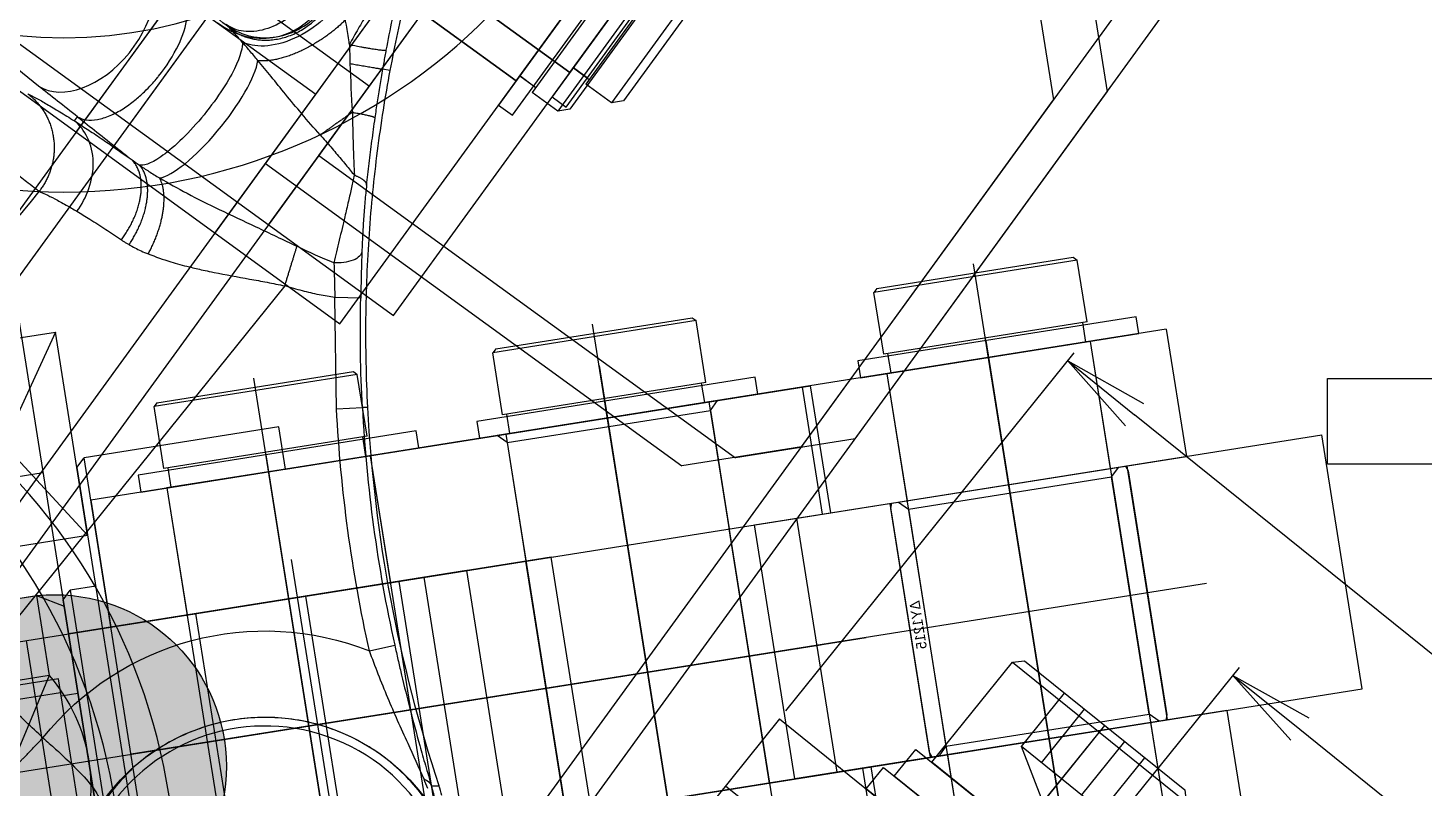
# Model space of a CAD drawing. Header units: millimetres. Extents: x 10462777 to 22643323, y 453826 to 1389191.
# Drawn here: x 11278740.5 to 11278821.9, y 585169.5 to 585213.9 of the extents above; entities that cross this region are included whole.
import ezdxf
from ezdxf.enums import TextEntityAlignment as Align

# ---------------------------------------------------------------- set-up
doc = ezdxf.new("R2010")
doc.units = ezdxf.units.MM
doc.header["$LTSCALE"] = 200
doc.header["$MEASUREMENT"] = 0
doc.header["$PDMODE"] = 35
doc.header["$PDSIZE"] = -5
for name, pattern in [('CENTER', [2, 1.25, -0.25, 0.25, -0.25]), ('HIDDEN', [3.75, 2.5, -1.25]), ('PHANTOM', [2.5, 1.25, -0.25, 0.25, -0.25, 0.25, -0.25])]:
    doc.linetypes.add(name, pattern=pattern)
doc.layers.get('0').update_dxf_attribs({"linetype": 'CONTINUOUS'})
doc.layers.get('DEFPOINTS').update_dxf_attribs({"linetype": 'CONTINUOUS'})
for name, color, linetype in [('1', 1, 'CENTER'), ('5', 4, 'CONTINUOUS'), ('BOM', 6, 'CONTINUOUS'), ('BOM-T', 4, 'CONTINUOUS'), ('CDQ2A50-25DC-A93L', 7, 'CONTINUOUS'), ('CENTER', 1, 'CONTINUOUS'), ('CL', 3, 'CONTINUOUS'), ('DR1431-08-006-000', 7, 'CONTINUOUS'), ('DR1431-08-007-000', 7, 'CONTINUOUS'), ('DR1431-08-008-000', 7, 'CONTINUOUS'), ('DR1431-08-009-000', 7, 'CONTINUOUS'), ('DR1431-08-010-000', 7, 'CONTINUOUS'), ('DR1433-A-002-023-000', 7, 'CONTINUOUS'), ('DR1438-001-010-000', 7, 'CONTINUOUS'), ('DR1501-002-005-002', 7, 'CONTINUOUS'), ('DU1215', 7, 'CONTINUOUS'), ('HIDDEN', 7, 'HIDDEN'), ('HL', 2, 'HIDDEN'), ('S12', 7, 'CONTINUOUS'), ('THIN', 3, 'CONTINUOUS')]:
    doc.layers.add(name, color=color, linetype=linetype)
doc.layers.add('LAYOUT', color=8, linetype='CONTINUOUS', lineweight=25)
doc.styles.get("Standard").update_dxf_attribs({"font": 'SYMBOL'})
doc.dimstyles.new('DS ROBOTEC', dxfattribs={"dimscale": 0, "dimtxt": 2.5, "dimasz": 2.5, "dimexe": 0.3, "dimexo": 0.3, "dimgap": 0.5, "dimtad": 1, "dimzin": 9, "dimdsep": 46, "dimtxsty": 'Standard', "dimblk": 'OPEN', "dimcen": 0, "dimclrd": 4, "dimclre": 4, "dimclrt": 110, "dimazin": 2, "dimtm": 1.5, "dimtfac": 1, "dimtmove": 0, "dimatfit": 3, "dimldrblk": 'OPEN', "dimfxl": 1, "dimtfill": 1, "dimtolj": 1, "dimlwd": -1, "dimlwe": -1, "dimarcsym": 0})

# ---------------------------------------------------------------- blocks, each defined once
blk = doc.blocks.new('MCLBM1')
at = {"layer": 'BOM', "color": 0}
blk.add_circle((0, 0), 0.5, dxfattribs=at)
at = {"flags": 10}
blk.add_attdef('BM', text='', height=0.5, dxfattribs=at).set_placement((0, 0), align=Align.MIDDLE)
at = {"flags": 9}
for tag, p in [('NAME', (0, -1)), ('ENAME', (0, -2)), ('SPEC', (0, -3)), ('MATERIAL', (0, -4)), ('REMARK', (0, -5)), ('WEIGHT', (0, -6)), ('PRICE', (0, -7)), ('USER1', (0, -8)), ('USER2', (0, -9)), ('USER3', (0, -10)), ('USER4', (0, -11)), ('USER5', (0, -12)), ('USER6', (0, -13))]:
    blk.add_attdef(tag, p, '', height=0.5, dxfattribs=at)
blk = doc.blocks.new('A$C655773BF')
for p, q in [((0.5, 2), (0.5, 15)), ((62.323, 12.5), (62.323, 4.5)), ((10, 8.066), (8, 10.066)), ((10, 6.934), (8, 8.934))]:
    blk.add_line(p, q)
for points in [[(10, 17), (11.6, 17), (11.6, 0), (10, 0)], [(8, 16.2), (10, 16.2), (10, 0.8), (8, 0.8)], [(8, 2), (0.5, 2), (0, 2.5), (0, 14.5), (0.5, 15), (8, 15)]]:
    blk.add_lwpolyline(points, close=True)
blk.add_lwpolyline([(11.6, 12.5), (62.323, 12.5), (63, 11.823), (63, 5.177), (62.323, 4.5), (11.6, 4.5)])
at = {"layer": 'CENTER'}
for q in [(5.732, 8.5), (63, 8.5)]:
    blk.add_line((0, 8.5), q, dxfattribs=at)
at = {"layer": 'HIDDEN'}
blk.add_line((4, 11.5), (4, 5.5), dxfattribs=at)
for points in [[(0, 11.5), (4, 11.5), (5.732, 8.5), (5.732, 8.5), (4, 5.5), (0, 5.5)], [(0, 10), (4, 10)], [(4, 7), (0, 7)]]:
    blk.add_lwpolyline(points, dxfattribs=at)
at = {"layer": 'THIN'}
for p, q in [((11.6, 11.823), (63, 11.823)), ((11.6, 5.177), (63, 5.177))]:
    blk.add_line(p, q, dxfattribs=at)
at = {"layer": 'BOM'}
for p in [(10.8, 15.3), (9, 14.66), (2.88, 13.833)]:
    blk.add_blockref('MCLBM1', p, dxfattribs=at)
at = {"layer": 'BOM-T', "color": 4}
blk.add_text('M8X1.25-55L', height=0.6, dxfattribs=at).set_placement((3.48, 13.533), align=Align.MIDDLE_LEFT)
blk = doc.blocks.new('_OPEN')
at = {"color": 0, "linetype": 'ByBlock'}
for p, q in [((-1, 0.167), (0, 0)), ((0, 0), (-1, -0.167)), ((0, 0), (-1, 0))]:
    blk.add_line(p, q, dxfattribs=at)
blk = doc.blocks.new('*D176')
at = {"color": 4, "linetype": 'ByBlock', "transparency": 16777216}
for p, q in [((11471506.229, 501828.219), (11471549.681, 501828.219)), ((11471549.081, 501823.219), (11471549.081, 501772.772)), ((11471506.224, 501767.772), (11471549.681, 501767.772))]:
    blk.add_line(p, q, dxfattribs=at)
at = {"layer": 'DEFPOINTS', "color": 0, "transparency": 16777216}
for p in [(11471505.629, 501828.219, 41.999), (11471505.624, 501767.772, 41.999), (11471549.081, 501767.772)]:
    blk.add_point(p, dxfattribs=at)
at = {"color": 4, "transparency": 16777216, "xscale": 5, "yscale": 5, "zscale": 5}
for p, rotation in [((11471549.081, 501828.219), 90), ((11471549.081, 501767.772), 270)]:
    blk.add_blockref('_OPEN', p, dxfattribs=dict(at, rotation=rotation))
at = {"color": 110, "transparency": 16777216, "insert": (11471545.581, 501797.996), "char_height": 5, "attachment_point": 5, "rotation": 90, "bg_fill": 3, "box_fill_scale": 1.25, "bg_fill_color": 256, "bg_fill_true_color": 13158600, "bg_fill_transparency": 0}
blk.add_mtext('\\A1;60.45', dxfattribs=at)
blk = doc.blocks.new('*D177')
at = {"color": 4, "linetype": 'ByBlock', "transparency": 16777216}
for p, q in [((11471531.111, 501847.219), (11471557.916, 501847.219)), ((11471557.316, 501752.219), (11471557.316, 501842.219)), ((11471531.111, 501747.219), (11471557.916, 501747.219))]:
    blk.add_line(p, q, dxfattribs=at)
at = {"layer": 'DEFPOINTS', "color": 0, "transparency": 16777216}
for p in [(11471530.511, 501847.219, -0.485), (11471557.316, 501847.219), (11471530.511, 501747.219, -0.485)]:
    blk.add_point(p, dxfattribs=at)
at = {"color": 4, "transparency": 16777216, "xscale": 5, "yscale": 5, "zscale": 5}
for p, rotation in [((11471557.316, 501847.219), 90), ((11471557.316, 501747.219), 270)]:
    blk.add_blockref('_OPEN', p, dxfattribs=dict(at, rotation=rotation))
at = {"color": 110, "transparency": 16777216, "insert": (11471553.816, 501797.219), "char_height": 5, "attachment_point": 5, "rotation": 90, "bg_fill": 3, "box_fill_scale": 1.25, "bg_fill_color": 256, "bg_fill_true_color": 13158600, "bg_fill_transparency": 0}
blk.add_mtext('\\A1;100', dxfattribs=at)
blk = doc.blocks.new('A$C321A0869')
at = {"layer": '1', "color": 155, "linetype": 'Continuous'}
for p, q in [((442.638, 215.654), (442.638, 235.051)), ((442.364, 212.751), (442.661, 212.751)), ((456.193, 200.274), (455.996, 200.64)), ((442.569, 197.167), (413.489, 197.167)), ((438.873, 190.314), (443.87, 194.47)), ((444.792, 193.276), (443.87, 194.47)), ((438.873, 190.314), (439.878, 189.19)), ((440.079, 188.967), (439.878, 189.19)), ((429.096, 179.971), (430.275, 179.03))]:
    blk.add_line(p, q, dxfattribs=at)
at = {"layer": '1', "color": 155, "linetype": 'Continuous', "extrusion": (0, 0, -1)}
for centre, radius, start, end in [((-413.27, 175.035), 16.578, 89.74274, 162.67563), ((-495.762, 126.747), 85.307, 38.60316, 48.17329), ((-413.27, 175.035), 11.551, 84.57648, 207.30075)]:
    blk.add_arc(centre, radius, start, end, dxfattribs=at)
at = {"layer": '1', "color": 155, "linetype": 'Continuous'}
for centre, radius, start, end in [((495.762, 126.747), 83.498, 131.82671, 147.27649), ((495.762, 126.747), 83.798, 131.82671, 141.39693), ((413.27, 175.035), 11.035, 137.03953, 96.82671)]:
    blk.add_arc(centre, radius, start, end, dxfattribs=at)
for centre, major_axis, ratio, start_param, end_param in [((175.226, 301.138), (-4.564, 4.564), 0.774597, 2.482535, 3.800651), ((447.474, 215.866), (-4.847, 0), 0.642612, 0.068295, 3.073299), ((447.474, 207.162), (4.78, 0), 0.267644, 3.42552, 5.851881)]:
    blk.add_ellipse(centre, major_axis=major_axis, ratio=ratio, start_param=start_param, end_param=end_param, dxfattribs=at)
for points, knots in [([(437.871, 211.778), (437.867, 211.861), (437.859, 212.049), (437.844, 212.616), (437.825, 213.614), (437.804, 215.042), (437.794, 216.145), (437.789, 216.648)], [0, 0, 0, 0, 0.126899, 0.286306, 0.500624, 0.772475, 1, 1, 1, 1]), ([(438.35, 209.331), (439.293, 209.369), (440.402, 209.729), (441.975, 211.063), (442.368, 211.981), (442.364, 212.751)], [0, 0, 0, 0, 0.5, 0.5, 1, 1, 1, 1]), ([(442.364, 212.751), (442.396, 212.462), (442.458, 211.883), (442.545, 210.918), (442.625, 209.892), (442.672, 209.153), (442.696, 208.784)], [0, 0, 0, 0, 0.250094, 0.499935, 0.750055, 1, 1, 1, 1]), ([(442.661, 212.751), (442.667, 212.283), (442.678, 211.313), (442.688, 210.059), (442.694, 209.202), (442.696, 208.868), (442.696, 208.784)], [0, 0, 0, 0, 0.374111, 0.758018, 0.939401, 1, 1, 1, 1]), ([(442.661, 212.751), (442.706, 212.583), (442.799, 212.238), (443.235, 211.751), (443.87, 211.321), (444.648, 210.989), (445.454, 210.767), (446.187, 210.642), (446.778, 210.586), (447.19, 210.568), (448.133, 210.558), (449.626, 210.726), (451.191, 211.331), (452.069, 212.048), (452.22, 212.534), (452.287, 212.751)], [0, 0, 0, 0, 0.07219, 0.148138, 0.224315, 0.296652, 0.361348, 0.415515, 0.457373, 0.486059, 0.501268, 0.653246, 0.790916, 0.906668, 1, 1, 1, 1]), ([(452.254, 209.119), (452.258, 209.76), (452.266, 211.013), (452.28, 212.181), (452.287, 212.751)], [0, 0, 0, 0, 0.512227, 1, 1, 1, 1]), ([(437.871, 211.778), (437.906, 211.664), (437.984, 211.38), (438.106, 210.811), (438.23, 210.115), (438.312, 209.587), (438.35, 209.331)], [0, 0, 0, 0, 0.237087, 0.504555, 0.77434, 1, 1, 1, 1]), ([(438.35, 209.331), (438.39, 209.054), (438.472, 208.434), (438.583, 207.41), (438.649, 206.648), (438.678, 206.27)], [0, 0, 0, 0, 0.320604, 0.675695, 1, 1, 1, 1]), ([(452.291, 209.393), (452.292, 208.454), (452.707, 207.5), (454.145, 206.084), (455.161, 205.637), (456.196, 205.587)], [0, 0, 0, 0, 0.5, 0.5, 1, 1, 1, 1]), ([(456.293, 206.568), (456.04, 206.587), (455.523, 206.628), (454.53, 206.873), (453.641, 207.3), (452.975, 207.864), (452.599, 208.343), (452.351, 208.86), (452.311, 209.215), (452.291, 209.393)], [0, 0, 0, 0, 0.12267, 0.249834, 0.498756, 0.623945, 0.749245, 0.874587, 1, 1, 1, 1]), ([(452.085, 208.016), (452.125, 208.247), (452.198, 208.663), (452.237, 208.978), (452.254, 209.119)], [0, 0, 0, 0, 0.553136, 1, 1, 1, 1]), ([(452.085, 208.016), (451.877, 207.818), (451.431, 207.585), (449.732, 207.204), (448.443, 207.072), (445.841, 207.12), (444.634, 207.297), (443.153, 207.737), (442.833, 207.984), (442.731, 208.187)], [0, 0, 0, 0, 0.25, 0.25, 0.5, 0.5, 0.75, 0.75, 1, 1, 1, 1]), ([(442.731, 208.187), (442.751, 207.966), (442.791, 207.508), (442.853, 207.044), (442.885, 206.804)], [0, 0, 0, 0, 0.482296, 1, 1, 1, 1]), ([(451.816, 206.628), (451.867, 206.879), (451.961, 207.35), (452.046, 207.804), (452.085, 208.016)], [0, 0, 0, 0, 0.533344, 1, 1, 1, 1]), ([(457.734, 205.142), (457.262, 205.071), (456.685, 205.065), (455.432, 205.266), (454.761, 205.477), (453.574, 206.081), (453.067, 206.469), (452.364, 207.263), (452.165, 207.664), (452.085, 208.016)], [0, 0, 0, 0, 0.25, 0.25, 0.5, 0.5, 0.75, 0.75, 1, 1, 1, 1]), ([(442.885, 206.804), (442.984, 206.2), (443.192, 204.918), (443.653, 202.859), (444.222, 200.548), (444.607, 198.922), (444.811, 198.061)], [0, 0, 0, 0, 0.207612, 0.440698, 0.703904, 1, 1, 1, 1]), ([(450.713, 201.086), (450.808, 201.622), (450.987, 202.64), (451.289, 204.096), (451.566, 205.411), (451.736, 206.236), (451.816, 206.628)], [0, 0, 0, 0, 0.289191, 0.549958, 0.786349, 1, 1, 1, 1]), ([(439.023, 204.537), (439.168, 204.101), (439.427, 203.325), (439.888, 202.293), (440.244, 201.556), (440.468, 201.113), (440.886, 200.302), (441.417, 199.333), (442.089, 198.1), (442.409, 197.477), (442.569, 197.167)], [0, 0, 0, 0, 0.181133, 0.321827, 0.422251, 0.482479, 0.502581, 0.752613, 0.876758, 1, 1, 1, 1]), ([(455.894, 203.058), (455.929, 203.097), (456.075, 203.259), (456.329, 203.542), (456.619, 203.866), (456.797, 204.066), (456.868, 204.146)], [0, 0, 0, 0, 0.106123, 0.442619, 0.774625, 1, 1, 1, 1]), ([(455.894, 203.058), (455.855, 203.025), (455.687, 202.885), (455.404, 202.646), (455.162, 202.439), (455.048, 202.34)], [0, 0, 0, 0, 0.139629, 0.594063, 1, 1, 1, 1]), ([(457.924, 203.377), (457.759, 203.356), (457.426, 203.314), (456.745, 203.217), (456.237, 203.122), (455.894, 203.058)], [0, 0, 0, 0, 0.240647, 0.48693, 1, 1, 1, 1]), ([(450.713, 201.086), (450.663, 200.777), (450.558, 200.16), (450.393, 199.272), (450.249, 198.571), (450.163, 198.177), (450.136, 198.056)], [0, 0, 0, 0, 0.302236, 0.605388, 0.877733, 1, 1, 1, 1]), ([(452.921, 200.445), (452.693, 200.256), (452.201, 199.845), (451.452, 199.207), (450.752, 198.599), (450.316, 198.216), (450.136, 198.056)], [0, 0, 0, 0, 0.239913, 0.518599, 0.799067, 1, 1, 1, 1]), ([(450.136, 198.056), (449.922, 197.951), (449.473, 197.73), (448.716, 197.363), (447.754, 196.899), (446.602, 196.344), (445.814, 195.968), (445.412, 195.777)], [0, 0, 0, 0, 0.143192, 0.299719, 0.469274, 0.72975, 1, 1, 1, 1]), ([(450.126, 197.132), (449.999, 197.051), (449.74, 196.885), (449.193, 196.523), (448.494, 196.045), (447.679, 195.466), (447.192, 195.102), (446.948, 194.92)], [0, 0, 0, 0, 0.120226, 0.245388, 0.494638, 0.746353, 1, 1, 1, 1]), ([(446.948, 194.92), (446.798, 194.825), (446.533, 194.836), (445.93, 195.172), (445.62, 195.482), (445.412, 195.777)], [0, 0, 0, 0, 0.5, 0.5, 1, 1, 1, 1]), ([(446.948, 194.92), (446.775, 194.789), (446.434, 194.532), (445.897, 194.124), (445.347, 193.703), (444.977, 193.418), (444.792, 193.276)], [0, 0, 0, 0, 0.256103, 0.505891, 0.753444, 1, 1, 1, 1]), ([(413.196, 191.613), (413.182, 191.285), (413.157, 190.648), (413.072, 189.421), (412.912, 188.043), (412.668, 187.1), (412.415, 186.649), (412.26, 186.574), (412.178, 186.534)], [0, 0, 0, 0, 0.126108, 0.24492, 0.490923, 0.741624, 0.86479, 1, 1, 1, 1]), ([(404.827, 182.898), (404.605, 182.647), (404.16, 182.144), (403.579, 181.32), (403.067, 180.453), (402.204, 178.642), (401.665, 176.301), (401.806, 172.299), (403.858, 167.144), (410.435, 162.831), (417.026, 163.671), (420.164, 165.731), (421.795, 167.163), (423.324, 169.075), (424.573, 172.063), (424.955, 175.281), (424.438, 178.48), (423.063, 181.413), (420.935, 183.86), (418.22, 185.612), (415.116, 186.614), (412.972, 186.532), (411.899, 186.49)], [0, 0, 0, 0, 0.015749, 0.031496, 0.047242, 0.062989, 0.125674, 0.15723, 0.250571, 0.37404, 0.497508, 0.536203, 0.549336, 0.59941, 0.649484, 0.699558, 0.749631, 0.799705, 0.849779, 0.899853, 0.949926, 1, 1, 1, 1]), ([(425.258, 172.791), (425.601, 173.464), (426.159, 174.562), (426.946, 176.117), (427.629, 177.415), (428.337, 178.699), (428.846, 179.552), (429.096, 179.971)], [0, 0, 0, 0, 0.293863, 0.478716, 0.65413, 0.830144, 1, 1, 1, 1]), ([(430.275, 179.03), (430.096, 178.805), (429.893, 178.55), (429.692, 178.295), (429.669, 178.265)], [0, 0, 0, 0, 0.882532, 1, 1, 1, 1]), ([(429.669, 178.265), (429.501, 178.052), (428.913, 177.298), (427.866, 175.92), (426.807, 174.469), (425.918, 173.213), (425.468, 172.557), (425.233, 172.215)], [0, 0, 0, 0, 0.098892, 0.349975, 0.647734, 0.81624, 1, 1, 1, 1]), ([(425.233, 172.215), (425.281, 172.161), (425.353, 172.081), (425.444, 171.964), (425.492, 171.911), (425.516, 171.885)], [0, 0, 0, 0, 0.50115, 0.750861, 1, 1, 1, 1])]:
    blk.add_open_spline(points, degree=3, knots=knots, dxfattribs=at)
for points, weights in [([(441.886, 215.85), (441.956, 213.517), (440.279, 211.815), (437.871, 211.778)], [1.17880138624, 0.940399557335, 0.940399537921, 1.178801328]), ([(438.678, 206.27), (440.973, 206.359), (442.63, 207.388), (442.696, 208.784)], [1.17264507664, 0.947803610084, 0.942576073738, 1.1569624676]), ([(452.254, 209.119), (452.27, 205.978), (455.382, 204.399), (458.383, 205.954)], [1.33150470961, 0.881725118969, 0.8896351349, 1.3552347574]), ([(438.741, 205.744), (440.949, 205.931), (442.557, 206.925), (442.731, 208.187)], [1.14164781483, 0.945394517188, 0.953073187444, 1.1646838256]), ([(439.023, 204.537), (440.997, 204.891), (442.499, 205.786), (442.885, 206.804)], [1.10441490978, 0.950572235322, 0.966730917955, 1.15289095768]), ([(456.868, 204.146), (454.677, 204.355), (452.551, 205.4), (451.816, 206.628)], [1.18483538461, 0.93838790723, 0.938388205131, 1.18483627831]), ([(455.894, 203.058), (456.387, 202.086), (456.909, 201.188), (456.985, 201.181)], [1.29483767261, 0.901723694906, 0.901720775818, 1.29482891535]), ([(455.048, 202.34), (455.539, 201.454), (455.975, 200.672), (455.996, 200.64)], [1.29483087325, 0.93741590955, 0.904963834408, 1.19747464782]), ([(452.921, 200.445), (452.078, 200.69), (451.316, 200.911), (450.713, 201.086)], [1.02675374535, 0.991082118897, 0.991082084884, 1.02675364331]), ([(452.921, 200.445), (453.305, 199.783), (453.55, 199.27), (453.499, 199.207)], [1.24276720794, 0.993215411616, 0.936058109929, 1.07129530288]), ([(442.569, 197.167), (443.368, 197.485), (444.145, 197.796), (444.811, 198.061)], [1.12724103926, 1.04740467534, 1.00513782343, 1.00044048354]), ([(450.136, 198.056), (450.297, 197.611), (450.3, 197.268), (450.126, 197.132)], [1.1411313682, 1.00848832313, 0.969344216123, 1.02369904718]), ([(410.303, 191.875), (410.678, 191.841), (411.782, 191.741), (413.196, 191.613)], [1.14770649688, 0.975302150135, 0.953821727208, 1.0832652281])]:
    blk.add_rational_spline(points, weights, degree=3, dxfattribs=at)
for points in [[(441.886, 215.85), (441.923, 215.698), (441.999, 215.34), (442.118, 214.639), (442.24, 213.78), (442.323, 213.111), (442.364, 212.751)], [(442.661, 212.751), (442.646, 213.78), (442.638, 214.754), (442.638, 215.654)], [(414.77, 211.778), (422.47, 211.778), (430.171, 211.778), (437.871, 211.778)], [(442.696, 208.784), (442.708, 208.585), (442.72, 208.386), (442.731, 208.187)], [(438.678, 206.27), (438.683, 206.212), (438.694, 206.097), (438.715, 205.921), (438.732, 205.803), (438.741, 205.744)], [(438.741, 205.744), (438.761, 205.621), (438.807, 205.369), (438.9, 204.968), (438.979, 204.683), (439.023, 204.537)], [(464.319, 204.098), (461.54, 202.968), (458.826, 201.691), (456.193, 200.274)], [(455.048, 202.34), (454.328, 201.721), (453.612, 201.086), (452.921, 200.445)], [(456.985, 201.181), (457.524, 201.472), (458.066, 201.757), (458.609, 202.033)], [(456.679, 201.014), (456.781, 201.069), (456.883, 201.125), (456.985, 201.181)], [(456.193, 200.274), (455.508, 199.905), (454.137, 199.143), (452.079, 197.92), (450.033, 196.623), (448.008, 195.256), (446.013, 193.821), (444.033, 192.307), (442.06, 190.702), (440.739, 189.557), (440.079, 188.967)], [(453.499, 199.207), (453.77, 199.368), (454.316, 199.688), (455.148, 200.165), (455.712, 200.482), (455.996, 200.64)], [(455.996, 200.64), (456.224, 200.764), (456.451, 200.889), (456.679, 201.014)], [(450.126, 197.132), (450.483, 197.36), (451.209, 197.818), (452.338, 198.513), (453.109, 198.976), (453.499, 199.207)], [(445.412, 195.777), (445.18, 196.516), (444.985, 197.283), (444.811, 198.061)], [(443.87, 194.47), (443.717, 194.728), (443.415, 195.272), (442.982, 196.172), (442.705, 196.826), (442.569, 197.167)], [(413.196, 191.613), (413.237, 192.063), (413.311, 192.977), (413.397, 194.381), (413.438, 195.348), (413.455, 195.838)], [(445.412, 195.777), (444.946, 195.377), (444.408, 194.924), (443.87, 194.47)], [(439.878, 189.19), (441.466, 190.611), (443.105, 191.974), (444.792, 193.276)], [(424.982, 172.294), (425.074, 172.459), (425.166, 172.625), (425.258, 172.791)], [(425.233, 172.215), (425.32, 172.366), (425.329, 172.575), (425.258, 172.791)], [(424.867, 171.71), (424.906, 171.76), (424.985, 171.863), (425.107, 172.032), (425.191, 172.152), (425.233, 172.215)], [(425.176, 171.388), (425.294, 171.55), (425.408, 171.716), (425.516, 171.885)]]:
    blk.add_open_spline(points, degree=3, dxfattribs=at)
blk = doc.blocks.new('A$C3D036A4C')
at = {"layer": 'CL'}
blk.add_line((0, 45), (100, 45), dxfattribs=at)
at = {"layer": 'DR1501-002-005-002'}
for p, q in [((5, 90), (95, 90)), ((100, 85), (95, 90)), ((60, 26), (60, 64)), ((60, 64), (100, 64)), ((60, 55), (100, 55))]:
    blk.add_line(p, q, dxfattribs=at)
at = {"layer": 'HL'}
blk.add_line((77.5, 55), (77.5, 64), dxfattribs=at)
blk = doc.blocks.new('A$C148D47CC')
at = {"layer": 'CL'}
blk.add_line((0, 10), (175, 10), dxfattribs=at)
at = {"layer": 'DR1501-002-005-002'}
for p, q in [((0, 20), (175, 20)), ((75, 0), (75, 20))]:
    blk.add_line(p, q, dxfattribs=at)
blk = doc.blocks.new('A$C69DB7109')
at = {"layer": 'CL'}
blk.add_line((-10, -45), (130, -45), dxfattribs=at)
at = {"layer": 'DR1501-002-005-002'}
for p, q in [((0, 0), (-5, -5)), ((0, 0), (125, 0)), ((-5, -35), (-5, -5)), ((-5, -35), (30, -35)), ((0, -55), (0, -35))]:
    blk.add_line(p, q, dxfattribs=at)
blk = doc.blocks.new('A$C46232C3D')
at = {"layer": 'CENTER'}
for p, q in [((3.5, 7.5), (2.35, 7.5)), ((41.5, 7.5), (42.65, 7.5))]:
    blk.add_line(p, q, dxfattribs=at)
at = {"layer": 'CL'}
for p, q in [((22.5, 15), (22.5, 0)), ((0, 7.5), (45, 7.5))]:
    blk.add_line(p, q, dxfattribs=at)
at = {"layer": 'DR1501-002-005-002'}
for p, q in [((0.5, 15), (0, 14.5)), ((2.35, 15), (0.5, 15)), ((0.5, 15), (0.5, 0)), ((2.35, 0), (2.35, 15)), ((41.5, 15), (3.5, 15)), ((3.5, 15), (3.5, 0)), ((3.5, 15), (3.5, 0)), ((41.5, 15), (41.5, 0)), ((41.5, 15), (41.5, 0)), ((44.5, 15), (42.65, 15)), ((42.65, 0), (42.65, 15)), ((45, 14.5), (44.5, 15)), ((44.5, 0), (44.5, 15)), ((0, 14.5), (0, 0.5)), ((3.5, 14.65), (2.35, 14.65)), ((41.5, 14.65), (42.65, 14.65)), ((45, 0.5), (45, 14.5)), ((0, 0.5), (0.5, 0)), ((3.5, 0.35), (2.35, 0.35)), ((41.5, 0.35), (42.65, 0.35)), ((44.5, 0), (45, 0.5)), ((0.5, 0), (2.35, 0)), ((3.5, 0), (41.5, 0)), ((42.65, 0), (44.5, 0))]:
    blk.add_line(p, q, dxfattribs=at)
blk = doc.blocks.new('A$C212748E0')
at = {"layer": 'CENTER'}
blk.add_line((9.25, 1), (9.25, 0), dxfattribs=at)
at = {"layer": 'DR1501-002-005-002'}
for p, q in [((0, 1), (19.823, 1)), ((0, 0), (0, 1)), ((2.1, 1), (2.1, 0)), ((16.4, 1), (16.4, 0)), ((19.823, 1), (19.823, 0)), ((19.823, 0), (0, 0))]:
    blk.add_line(p, q, dxfattribs=at)
blk = doc.blocks.new('A$C1D410D33')
at = {"layer": 'DR1501-002-005-002', "rotation": 90}
blk.add_blockref('A$C46232C3D', (16.75, 0), dxfattribs=at)
at = {"layer": 'DR1501-002-005-002'}
for p in [(0, 41.5), (0, 2.5)]:
    blk.add_blockref('A$C212748E0', p, dxfattribs=at)
blk = doc.blocks.new('A$C4F800965')
at = {"layer": 'CL'}
blk.add_circle((35, 35), 26, dxfattribs=at)
at = {"layer": 'DR1501-002-005-002'}
blk.add_circle((35, 35), 35, dxfattribs=at)
blk = doc.blocks.new('A$C59BF75ED')
at = {"layer": 'CL'}
blk.add_line((30, 45), (230, 45), dxfattribs=at)
at = {"layer": 'DR1501-002-005-002'}
for name, p in [('A$C3D036A4C', (30, 0)), ('A$C69DB7109', (100, 90)), ('A$C4F800965', (0, 10)), ('A$C1D410D33', (105.75, 22.5)), ('A$C148D47CC', (25, 35))]:
    blk.add_blockref(name, p, dxfattribs=at)
blk = doc.blocks.new('A$C01323151')
at = {"layer": 'DR1501-002-005-002', "xscale": -1, "rotation": 270}
blk.add_blockref('A$C59BF75ED', (160.15, 152.367), dxfattribs=at)
blk = doc.blocks.new('A$C6B1410A9')
at = {"layer": 'DR1501-002-005-002', "xscale": -1, "rotation": 270}
for p in [(145.06, 152.004), (435.06, 152.004)]:
    blk.add_blockref('A$C59BF75ED', p, dxfattribs=at)
blk = doc.blocks.new('스톱퍼자리2-P')
at = {"layer": '5', "ltscale": 0.5}
for p, q in [((-2795.316, -13085.125), (-2783.316, -13077.125)), ((-2795.316, -13077.125), (-2783.316, -13085.125)), ((-2745.316, -13085.125), (-2757.316, -13077.125)), ((-2745.316, -13077.125), (-2757.316, -13085.125))]:
    blk.add_line(p, q, dxfattribs=at)
at = {"layer": 'DR1433-A-002-023-000', "ltscale": 0.5}
for p, q in [((-2795.316, -13077.125), (-2795.316, -13085.125)), ((-2783.316, -13077.125), (-2795.316, -13077.125)), ((-2783.316, -13077.125), (-2783.316, -13085.125)), ((-2757.316, -13077.125), (-2757.316, -13085.125)), ((-2757.316, -13077.125), (-2745.316, -13077.125)), ((-2745.316, -13077.125), (-2745.316, -13085.125)), ((-2783.316, -13085.125), (-2795.316, -13085.125)), ((-2757.316, -13085.125), (-2745.316, -13085.125))]:
    blk.add_line(p, q, dxfattribs=at)
blk = doc.blocks.new('A$C71CF0E95')
at = {"layer": 'DU1215', "color": 1, "ltscale": 10}
for p, q in [((0.5, 13), (0.5, 1)), ((14.5, 13), (14.5, 1)), ((0, 7), (15, 7))]:
    blk.add_line(p, q, dxfattribs=at)
blk.add_lwpolyline([(15, 13.892), (14.7, 14), (0.3, 14), (0, 13.892), (0, 0.108), (0.3, 0), (14.7, 0), (15, 0.108)], close=True, dxfattribs=at)
for points in [[(0, 13.5), (0.5, 13), (14.5, 13), (15, 13.5)], [(15, 0.5), (14.5, 1), (0.5, 1), (0, 0.5)]]:
    blk.add_lwpolyline(points, dxfattribs=at)
blk.add_text('DU1215', height=0.6, dxfattribs=at).set_placement((5.832, 13.2))
blk = doc.blocks.new('A$C441F2190')
at = {"layer": 'DR1431-08-008-000', "ltscale": 10}
for p, q in [((0.535, 11.8), (0.735, 12)), ((0.535, 11.8), (0.535, 0.2)), ((0.735, 0), (0.735, 12)), ((4.385, 12), (0.735, 12)), ((4.385, 0), (4.385, 12)), ((5.535, 11.75), (4.385, 11.75)), ((5.535, 12), (35.535, 12)), ((5.535, 0), (5.535, 12)), ((35.535, 0), (35.535, 12)), ((35.535, 11.75), (36.685, 11.75)), ((36.685, 12), (40.335, 12)), ((36.685, 0), (36.685, 12)), ((40.335, 0), (40.335, 12)), ((40.535, 11.8), (40.335, 12)), ((40.535, 11.8), (40.535, 0.2)), ((0.535, 0.2), (0.735, 0)), ((5.535, 0.25), (4.385, 0.25)), ((35.535, 0.25), (36.685, 0.25)), ((40.535, 0.2), (40.335, 0)), ((4.385, 0), (0.735, 0)), ((5.535, 0), (35.535, 0)), ((36.685, 0), (40.335, 0))]:
    blk.add_line(p, q, dxfattribs=at)
at = {"layer": 'DR1431-08-008-000', "color": 1, "linetype": 'CENTER', "ltscale": 0.2}
blk.add_line((40.981, 6), (0, 6), dxfattribs=at)
blk = doc.blocks.new('A$C254424B1')
at = {"layer": 'S12', "color": 5, "ltscale": 10}
for points in [[(5.535, 16.429), (5.535, 0), (4.535, 0), (4.535, 16.429)], [(35.535, 16.429), (35.535, 0), (36.535, 0), (36.535, 16.429)]]:
    blk.add_lwpolyline(points, close=True, dxfattribs=at)
at = {"layer": 'DR1431-08-008-000', "ltscale": 10}
blk.add_blockref('A$C441F2190', (0, 2.879), dxfattribs=at)
blk = doc.blocks.new('CDQ2A50-25-S')
at = {"layer": 'CDQ2A50-25DC-A93L', "ltscale": 10}
for p, q in [((-10, 0), (-10, -26.5)), ((-5.268, -26.5), (-5.268, -20)), ((-10, -26.5), (-9.134, -28)), ((-10, -26.5), (-5.268, -26.5)), ((-9.134, -28), (9.134, -28))]:
    blk.add_line(p, q, dxfattribs=at)
blk.add_arc((0, -18), 10, 238.21167, 301.78833, dxfattribs=at)
at = {"layer": 'THIN', "ltscale": 10}
blk.add_line((-5.268, -26.5), (5.268, -20), dxfattribs=at)
blk = doc.blocks.new('A$C7C8F32CC')
at = {"layer": 'DR1431-08-006-000'}
for p, q in [((25.5, 8, 41.999), (25.5, 71.5, 41.999)), ((25.5, 71.5, 41.999), (33, 71.5, 41.999)), ((33, 45.5, 41.999), (33, 71.5, 41.999)), ((48, 45.5, 41.999), (33, 45.5, 41.999)), ((33, 33.5, 41.999), (33, 8, 41.999)), ((48, 33.5, 41.999), (33, 33.5, 41.999)), ((48, 8, 41.999), (48, 33.5, 41.999))]:
    blk.add_line(p, q, dxfattribs=at)
at = {"layer": 'DR1431-08-006-000', "color": 1, "linetype": 'CENTER', "ltscale": 0.3}
for p, q in [((40.5, 8, 41.999), (40.5, 71.5, 41.999)), ((24.5, 61, 41.999), (56.427, 61, 41.999)), ((24.5, 18.5, 41.999), (56.427, 18.5, 41.999))]:
    blk.add_line(p, q, dxfattribs=at)
at = {"layer": 'DR1431-08-006-000', "color": 2, "linetype": 'HIDDEN'}
for p, q in [((25.5, 67, 41.999), (33, 67, 41.999)), ((25.5, 55, 41.999), (33, 55, 41.999)), ((25.5, 24.5, 41.999), (33, 24.5, 41.999)), ((48, 24.5, 41.999), (55.5, 24.5, 41.999)), ((25.5, 12.5, 41.999), (33, 12.5, 41.999)), ((48, 12.5, 41.999), (55.5, 12.5, 41.999))]:
    blk.add_line(p, q, dxfattribs=at)
at = {"layer": 'DR1431-08-006-000', "ltscale": 10}
for p, q in [((25.5, 8, 41.999), (33, 8, 41.999)), ((48, 8, 41.999), (55.5, 8, 41.999))]:
    blk.add_line(p, q, dxfattribs=at)
at = {"layer": 'DR1431-08-007-000', "ltscale": 10}
for p, q in [((33, 101.5, 41.999), (33, 0, 41.999)), ((48, 101.5, 41.999), (48, 0, 41.999)), ((33, 76.5, 41.999), (48, 76.5, 41.999)), ((48, 53, 41.999), (33, 53, 41.999))]:
    blk.add_line(p, q, dxfattribs=at)
at = {"layer": 'DR1431-08-007-000', "color": 2, "linetype": 'HIDDEN', "ltscale": 0.5}
for p, q in [((48, 47, 41.999), (33, 47, 41.999)), ((48, 35, 41.999), (33, 35, 41.999)), ((48, 31, 41.999), (33, 31, 41.999)), ((48, 25.5, 41.999), (33, 25.5, 41.999)), ((48, 11.5, 41.999), (33, 11.5, 41.999))]:
    blk.add_line(p, q, dxfattribs=at)
at = {"layer": 'DR1431-08-007-000', "color": 1, "linetype": 'CENTER', "ltscale": 0.5}
for p, q in [((28.5, 41, 41.999), (52.5, 41, 41.999)), ((28.5, 18.5, 41.999), (52.5, 18.5, 41.999))]:
    blk.add_line(p, q, dxfattribs=at)
at = {"layer": 'DR1431-08-007-000', "ltscale": 0.5}
blk.add_line((48, 0, 41.999), (33, 0, 41.999), dxfattribs=at)
at = {"layer": 'DR1431-08-009-000', "color": 1, "linetype": 'CENTER'}
for p, q in [((40.5, 88.918, 41.999), (40.5, 28.106, 41.999)), ((40.5, 48.2, 41.999), (40.5, 30.8, 41.999)), ((22.4, 41, 41.999), (58.6, 41, 41.999))]:
    blk.add_line(p, q, dxfattribs=at)
at = {"layer": 'DR1431-08-009-000', "color": 3}
blk.add_line((36.312, 88, 41.999), (36.312, 75, 41.999), dxfattribs=at)
at = {"layer": 'DR1431-08-009-000'}
for p, q in [((35.5, 75, 41.999), (35.5, 87.188, 41.999)), ((45.5, 75, 41.999), (35.5, 75, 41.999)), ((36.5, 75, 41.999), (36.5, 74, 41.999)), ((31, 74, 41.999), (30.5, 73.5, 41.999)), ((30.5, 73.5, 41.999), (50.5, 73.5, 41.999)), ((30.5, 72, 41.999), (30.5, 73.5, 41.999)), ((50, 74, 41.999), (31, 74, 41.999)), ((23.5, 72, 41.999), (23, 71.5, 41.999)), ((23.5, 72, 41.999), (57.5, 72, 41.999)), ((58, 71.5, 41.999), (23, 71.5, 41.999)), ((23, 60, 41.999), (23, 71.5, 41.999)), ((25.5, 60, 41.999), (23, 60, 41.999)), ((48, 60, 41.999), (33, 60, 41.999)), ((33, 60, 41.999), (33, 29, 41.999)), ((48, 29, 41.999), (48, 60, 41.999)), ((33, 29, 41.999), (25.5, 29, 41.999)), ((55.5, 29, 41.999), (48, 29, 41.999))]:
    blk.add_line(p, q, dxfattribs=at)
at = {"layer": 'DR1431-08-009-000', "ltscale": 10}
for p, q in [((25.5, 60, 41.999), (25.5, 29, 41.999)), ((25.5, 29.5, 41.999), (33, 29.5, 41.999)), ((48, 29.5, 41.999), (55.5, 29.5, 41.999))]:
    blk.add_line(p, q, dxfattribs=at)
at = {"layer": 'DR1431-08-009-000', "color": 2, "linetype": 'HIDDEN', "ltscale": 0.25}
for p, q in [((26, 47, 41.999), (25.5, 47.5, 41.999)), ((25.5, 34.5, 41.999), (25.5, 47.5, 41.999)), ((26, 47, 41.999), (26, 35, 41.999)), ((26, 47, 41.999), (33, 47, 41.999)), ((26, 35, 41.999), (25.5, 34.5, 41.999)), ((26, 35, 41.999), (33, 35, 41.999)), ((48, 35, 41.999), (55, 35, 41.999))]:
    blk.add_line(p, q, dxfattribs=at)
at = {"layer": 'DR1431-08-010-000', "ltscale": 10}
for p, q in [((6.5, 74, 41.999), (33, 74, 41.999)), ((33, 50.5, 41.999), (33, 74, 41.999)), ((33, 50.5, 41.999), (48, 50.5, 41.999))]:
    blk.add_line(p, q, dxfattribs=at)
at = {"layer": 'DR1431-08-010-000', "color": 2, "linetype": 'HIDDEN', "ltscale": 0.5}
for p, q in [((33, 66.5, 41.999), (48, 66.5, 41.999)), ((33, 54.5, 41.999), (48, 54.5, 41.999))]:
    blk.add_line(p, q, dxfattribs=at)
at = {"layer": 'DR1431-08-010-000', "color": 1, "linetype": 'CENTER', "ltscale": 10}
blk.add_line((30.75, 60.5, 41.999), (50.25, 60.5, 41.999), dxfattribs=at)
at = {"layer": 'DR1431-08-010-000', "color": 2, "linetype": 'HIDDEN', "ltscale": 0.5, "elevation": 41.999}
blk.add_lwpolyline([(23.5, 74), (23.5, 82), (9.5, 82), (9.5, 74)], dxfattribs=at)
at = {"layer": 'DR1431-08-008-000', "ltscale": 10}
for p in [(19.965, 52.121, 41.999), (19.965, 32.121, 41.999), (19.965, 9.621, 41.999)]:
    blk.add_blockref('A$C254424B1', p, dxfattribs=at)
at = {"layer": 'DR1433-A-002-023-000'}
blk.add_blockref('CDQ2A50-25-S', (40.5, 102, 41.999), dxfattribs=at)
at = {"layer": 'DU1215', "ltscale": 10}
blk.add_blockref('A$C71CF0E95', (33, 11.5, 41.999), dxfattribs=at)
blk = doc.blocks.new('A$C5CB33DE0')
at = {"layer": 'DR1501-002-005-002'}
h = blk.add_hatch(color=256, dxfattribs=at)
h.dxf.hatch_style = 1
h.paths.add_polyline_path([(50.5, 94.5, 1), (30.5, 94.5, 1)])
blk.add_circle((40.5, 94.5, 41.999), 10, dxfattribs=at)
blk.add_circle((40.5, 94.5, 41.999), 10, dxfattribs=at)
at = {"layer": 'DR1433-A-002-023-000', "ltscale": 0.5, "xscale": -1, "rotation": 180}
blk.add_blockref('A$C7C8F32CC', (0, 170.5), dxfattribs=at)
at = {"layer": 'DR1433-A-002-023-000', "xscale": -1, "rotation": 180}
blk.add_blockref('스톱퍼자리2-P', (2810.816, -12986.625, 41.999), dxfattribs=at)
blk = doc.blocks.new('A$C256B494F')
at = {"layer": 'DR1501-002-005-002', "rotation": 314.9999999999999}
blk.add_blockref('A$C5CB33DE0', (186.894, 170.537, -52.027), dxfattribs=at)
blk = doc.blocks.new('A$C7DA30AB0')
at = {"layer": 'LAYOUT', "color": 6, "linetype": 'PHANTOM'}
blk.add_circle((3030.448, 3025.987, 0), 2693.021, dxfattribs=at)
blk = doc.blocks.new('A$C4A7C67FB')
at = {"elevation": 0}
blk.add_lwpolyline([(7.133, 305), (12.133, 305), (12.133, 0), (7.133, 0)], close=True, dxfattribs=at)
blk = doc.blocks.new('A$C6F7E1649')
blk.add_blockref('A$C4A7C67FB', (934.867, 712.5, 0))
blk = doc.blocks.new('A$C63343886')
at = {"layer": 'DR1438-001-010-000'}
for q in [(659.734, 584.645, -0.485), (671.734, 484.645, -0.485)]:
    blk.add_line((671.734, 584.645, -0.485), q, dxfattribs=at)
at = {"layer": 'DR1438-001-010-000', "color": 2, "linetype": 'HIDDEN'}
blk.add_line((666.734, 584.645), (666.734, 484.645), dxfattribs=at)
at = {"rotation": 180}
blk.add_blockref('A$C655773BF', (683.334, 578.145, 41.514), dxfattribs=at)
dim = blk.add_linear_dim(base=(690.304, 505.199), p1=(646.852, 565.645, 41.999), p2=(646.846, 505.199, 41.999), angle=90, dimstyle='DS ROBOTEC', override={"dimscale": 2, "dimarcsym": 1})
dim.commit()
dim.dimension.update_dxf_attribs({"geometry": '*D176', "text_midpoint": (686.804, 535.422), "insert": (-11470858.777, -501262.574)})
dim = blk.add_linear_dim(base=(698.539, 584.645), p1=(671.734, 484.645, -0.485), p2=(671.734, 584.645, -0.485), angle=90, dimstyle='DS ROBOTEC', override={"dimscale": 2, "dimarcsym": 1})
dim.commit()
dim.dimension.update_dxf_attribs({"geometry": '*D177', "text_midpoint": (695.039, 534.645), "insert": (-11470858.777, -501262.574)})
blk = doc.blocks.new('A$C1F8A417F')
at = {"ltscale": 10}
blk.add_blockref('A$C63343886', (1434.042, 317.244), dxfattribs=at)
for name, p in [('A$C256B494F', (1576.882, 789.024, 10.028)), ('A$C6B1410A9', (1650.716, 788.607)), ('A$C01323151', (1633.375, 786.022))]:
    blk.add_blockref(name, p, dxfattribs=at)
at = {"layer": 'DR1501-002-005-002'}
blk.add_blockref('A$C321A0869', (1664.775, 743.024), dxfattribs=at)

msp = doc.modelspace()

# ---------------------------------------------------------------- block references
at = {"ltscale": 10, "rotation": 324.019764306913}
msp.add_blockref('A$C1F8A417F', (11276651.31599, 585455.73383, 0), dxfattribs=at)

# ---------------------------------------------------------------- next in the draw order: block references
at = {"ltscale": 10, "rotation": 51.1429793073033}
msp.add_blockref('A$C1F8A417F', (11278165.47006, 582967.95012, 0), dxfattribs=at)

# ---------------------------------------------------------------- next in the draw order: block references
at = {"ltscale": 10}
msp.add_blockref('A$C7DA30AB0', (11276684.40366, 580408.4363, 0), dxfattribs=at)

# ---------------------------------------------------------------- next in the draw order: block references
at = {"ltscale": 10, "rotation": 270}
msp.add_blockref('A$C6F7E1649', (11278103.73988, 586135.42309, 0), dxfattribs=at)

doc.saveas('drawing.dxf')
